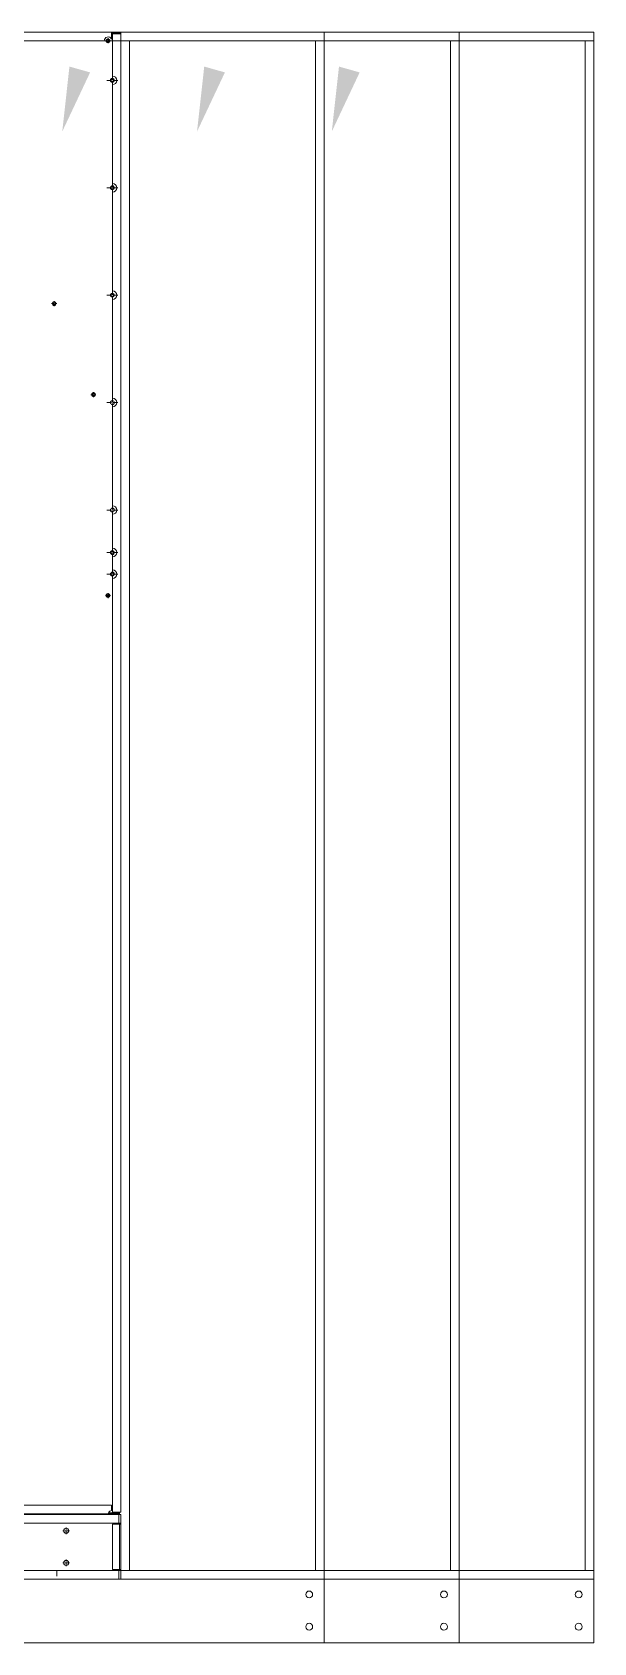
# Model space of a CAD drawing. Header units: millimetres. Extents: x -664124 to 30784, y -141094 to 22397.
# Drawn here: x -649804 to -648497, y -135367 to -131619 of the extents above; entities that cross this region are included whole.
import ezdxf

# ---------------------------------------------------------------- set-up
doc = ezdxf.new("R2010")
doc.units = ezdxf.units.MM
doc.linetypes.add('DASHDOT', pattern=[18.5, 12, -3, 0.5, -3])
doc.layers.add('냉각탑_dim', color=1, linetype='Continuous')

# ---------------------------------------------------------------- blocks, each defined once
blk = doc.blocks.new('1')
at = {"color": 7, "lineweight": 20}
for p, q in [((16096.3, 12784.9), (16848.3, 12784.9)), ((16600.3, 12764.9), (16831.3, 12764.9)), ((16850.3, 12781.4), (16850.3, 12682.9)), ((16870.3, 12781.4), (16870.3, 9340.4)), ((16890.3, 12764.9), (16890.3, 9204.9)), ((16850.3, 12662.9), (16850.3, 12432.9)), ((16850.3, 12412.9), (16850.3, 12182.9)), ((16850.3, 12162.9), (16850.3, 11932.9)), ((16850.3, 11912.9), (16850.3, 11682.9)), ((16850.3, 11662.9), (16850.3, 11583.9)), ((16850.3, 11563.9), (16850.3, 11533.9)), ((16850.3, 11513.9), (16850.3, 9340.4)), ((16865.6, 9334.9), (14477, 9334.9)), ((16830.3, 9336.5), (15680.3, 9336.5)), ((16096.3, 9356.9), (16848.3, 9356.9)), ((16841.3, 9336.9), (16605.3, 9336.9)), ((14472.3, 9314.9), (16870.3, 9314.9)), ((14477, 9314.9), (16865.6, 9314.9)), ((16850.3, 9312.9), (16850.3, 9206.9)), ((16867.1, 9206.9), (16867.1, 9312.9)), ((16870.3, 9312.9), (16870.3, 9206.9)), ((16870.3, 9206.9), (16870.3, 9312.9)), ((16870.3, 9184.9), (14472.3, 9184.9)), ((16865.6, 9204.9), (14477, 9204.9)), ((14477, 9184.9), (16865.6, 9184.9)), ((16870.3, 9204.9), (16721.3, 9204.9))]:
    blk.add_line(p, q, dxfattribs=at)
at = {"color": 7, "lineweight": 20, "ltscale": 0.4625}
for p, q in [((16848.3, 12784.9), (16866.8, 12784.9)), ((16866.8, 12782.9), (16848.3, 12782.9))]:
    blk.add_line(p, q, dxfattribs=at)
at = {"color": 7, "lineweight": 20, "ltscale": 0.0875}
for p, q in [((16848.3, 12784.9), (16848.3, 12781.4)), ((16870.3, 12781.4), (16866.8, 12781.4)), ((16870.3, 9340.4), (16866.8, 9340.4))]:
    blk.add_line(p, q, dxfattribs=at)
at = {"color": 7, "lineweight": 20, "ltscale": 0.05}
for p, q in [((16866.8, 12784.9), (16866.8, 12782.9)), ((16855.3, 9336.9), (16855.3, 9338.9)), ((16866.8, 9336.9), (16866.8, 9338.9)), ((16867.1, 9314.9), (16867.1, 9312.9)), ((16870.3, 9312.9), (16870.3, 9314.9)), ((16867.1, 9206.9), (16867.1, 9204.9)), ((16870.3, 9204.9), (16870.3, 9206.9))]:
    blk.add_line(p, q, dxfattribs=at)
at = {"lineweight": 20}
for p, q in [((16866.8, 12784.9), (17970.3, 12784.9)), ((16870.3, 12781.4), (16870.3, 12784.9)), ((17970.3, 12784.9), (17970.3, 9184.9)), ((16870.3, 12764.9), (17970.3, 12764.9)), ((17950.3, 12764.9), (17950.3, 9204.9)), ((16870.3, 9184.9), (11970.3, 9184.9)), ((17970.3, 9204.9), (16870.3, 9204.9)), ((17970.3, 9184.9), (16870.3, 9184.9)), ((9770.3, 9036.6), (17970.3, 9036.6))]:
    blk.add_line(p, q, dxfattribs=at)
at = {"color": 7, "lineweight": 20, "ltscale": 0.0375}
for p, q in [((16866.8, 12782.9), (16866.8, 12781.4)), ((16866.8, 9338.9), (16866.8, 9340.4)), ((16867.1, 9312.9), (16865.6, 9312.9))]:
    blk.add_line(p, q, dxfattribs=at)
at = {"color": 7, "linetype": 'DASHDOT', "lineweight": 20, "ltscale": 0.292499}
for p, q in [((16846.2, 12764.9), (16834.5, 12764.9)), ((16720.7, 12153.4), (16709, 12153.4)), ((16812.1, 11941.3), (16800.4, 11941.3)), ((16806.3, 11947.1), (16806.3, 11935.4)), ((16846.2, 11473.9), (16834.5, 11473.9))]:
    blk.add_line(p, q, dxfattribs=at)
at = {"color": 7, "linetype": 'DASHDOT', "lineweight": 20, "ltscale": 0.292505}
for p, q in [((16840.3, 12770.8), (16840.3, 12759.1)), ((16714.8, 12159.3), (16714.8, 12147.6)), ((16840.3, 11479.8), (16840.3, 11468.1))]:
    blk.add_line(p, q, dxfattribs=at)
at = {"color": 7, "lineweight": 20, "ltscale": 0.309422}
blk.add_line((16848.3, 12769.1), (16848.3, 12781.4), dxfattribs=at)
at = {"color": 7, "lineweight": 20, "ltscale": 0.4125}
for p, q in [((16850.3, 12781.4), (16866.8, 12781.4)), ((16866.8, 9340.4), (16850.3, 9340.4))]:
    blk.add_line(p, q, dxfattribs=at)
at = {"color": 7, "linetype": 'DASHDOT', "lineweight": 20}
for p, q in [((16863.3, 12672.9), (16837.3, 12672.9)), ((16850.3, 12685.9), (16850.3, 12659.9)), ((16863.3, 12422.9), (16837.3, 12422.9)), ((16850.3, 12435.9), (16850.3, 12409.9)), ((16850.3, 12185.9), (16850.3, 12159.9)), ((16863.3, 12172.9), (16837.3, 12172.9)), ((16863.3, 11922.9), (16837.3, 11922.9)), ((16850.3, 11935.9), (16850.3, 11909.9)), ((16863.3, 11672.9), (16837.3, 11672.9)), ((16850.3, 11685.9), (16850.3, 11659.9)), ((16850.3, 11586.9), (16850.3, 11560.9)), ((16863.3, 11573.9), (16837.3, 11573.9)), ((16863.3, 11523.9), (16837.3, 11523.9)), ((16850.3, 11536.9), (16850.3, 11510.9))]:
    blk.add_line(p, q, dxfattribs=at)
at = {"color": 7, "lineweight": 20, "ltscale": 0.010005}
for p, q in [((16735.3, 9336.5), (16735.3, 9336.9)), ((16785.8, 9336.5), (16785.8, 9336.9)), ((16799.8, 9336.5), (16799.8, 9336.9))]:
    blk.add_line(p, q, dxfattribs=at)
at = {"color": 7, "lineweight": 20, "ltscale": 0.04}
blk.add_line((16830.3, 9334.9), (16830.3, 9336.5), dxfattribs=at)
at = {"color": 7, "lineweight": 20, "ltscale": 0.250004}
blk.add_line((16840.3, 9336.5), (16830.3, 9336.5), dxfattribs=at)
at = {"color": 7, "lineweight": 20, "ltscale": 0.25}
blk.add_line((16850.3, 9336.5), (16840.3, 9336.5), dxfattribs=at)
at = {"color": 7, "lineweight": 20, "ltscale": 0.175}
for p, q in [((16841.3, 9336.9), (16855.3, 9336.9)), ((16848.3, 9338.9), (16855.3, 9338.9))]:
    blk.add_line(p, q, dxfattribs=at)
at = {"color": 7, "lineweight": 20, "ltscale": 0.164795}
blk.add_line((16841.7, 9338.9), (16848.3, 9338.9), dxfattribs=at)
at = {"color": 7, "lineweight": 20, "ltscale": 0.319497}
blk.add_line((16848.3, 9356.9), (16848.3, 9344.2), dxfattribs=at)
at = {"color": 7, "lineweight": 20, "ltscale": 0.01}
blk.add_line((16850.3, 9336.5), (16850.3, 9336.9), dxfattribs=at)
at = {"color": 7, "lineweight": 20, "ltscale": 0.2875}
for p, q in [((16855.3, 9338.9), (16866.8, 9338.9)), ((16866.8, 9336.9), (16855.3, 9336.9))]:
    blk.add_line(p, q, dxfattribs=at)
at = {"color": 7, "lineweight": 20, "ltscale": 0.1175}
for p, q in [((16870.3, 9334.9), (16865.6, 9334.9)), ((16865.6, 9334.9), (16865.6, 9330.2)), ((16870.3, 9206.9), (16865.6, 9206.9)), ((16865.6, 9184.9), (16865.6, 9189.6))]:
    blk.add_line(p, q, dxfattribs=at)
at = {"color": 7, "lineweight": 20, "ltscale": 0.16}
for p, q in [((16870.3, 9334.9), (16870.3, 9328.5)), ((16870.3, 9191.3), (16870.3, 9184.9))]:
    blk.add_line(p, q, dxfattribs=at)
at = {"color": 7, "linetype": 'DASHDOT', "lineweight": 20, "ltscale": 0.389996}
for p, q in [((16750.6, 9297.4), (16735, 9297.4)), ((16750.6, 9222.4), (16735, 9222.4))]:
    blk.add_line(p, q, dxfattribs=at)
at = {"color": 7, "linetype": 'DASHDOT', "lineweight": 20, "ltscale": 0.39}
for p, q in [((16742.8, 9305.2), (16742.8, 9289.6)), ((16742.8, 9230.2), (16742.8, 9214.6))]:
    blk.add_line(p, q, dxfattribs=at)
at = {"color": 7, "lineweight": 20, "ltscale": 0.3825}
for p, q in [((16865.6, 9312.9), (16850.3, 9312.9)), ((16865.6, 9314.9), (16865.6, 9330.2)), ((16850.3, 9206.9), (16865.6, 9206.9)), ((16865.6, 9189.6), (16865.6, 9204.9))]:
    blk.add_line(p, q, dxfattribs=at)
at = {"color": 7, "lineweight": 20, "ltscale": 0.08}
for p, q in [((16867.1, 9312.9), (16870.3, 9312.9)), ((16870.3, 9206.9), (16867.1, 9206.9))]:
    blk.add_line(p, q, dxfattribs=at)
at = {"color": 7, "lineweight": 20, "ltscale": 0.39}
for p, q in [((16870.3, 9328.5), (16870.3, 9312.9)), ((16870.3, 9206.9), (16870.3, 9191.3))]:
    blk.add_line(p, q, dxfattribs=at)
at = {"color": 7, "lineweight": 20, "ltscale": 0.34}
for p, q in [((16870.3, 9314.9), (16870.3, 9328.5)), ((16721.3, 9204.9), (16721.3, 9191.3)), ((16870.3, 9191.3), (16870.3, 9204.9))]:
    blk.add_line(p, q, dxfattribs=at)
at = {"color": 7, "lineweight": 20, "ltscale": 0.000462809}
blk.add_line((16870.3, 9325.4), (16870.3, 9325.4), dxfattribs=at)
at = {"color": 7, "lineweight": 20, "ltscale": 0.000447819}
blk.add_line((16860.8, 9184.9), (16860.8, 9184.9), dxfattribs=at)
at = {"color": 7, "lineweight": 20, "ltscale": 0.00043427}
blk.add_line((16870.3, 9194.5), (16870.3, 9194.5), dxfattribs=at)
at = {"color": 0, "lineweight": 20}
blk.add_line((17970.3, 9036.6), (17970.3, 9184.9), dxfattribs=at)
at = {"color": 7, "lineweight": 20}
for centre, radius in [((16840.3, 12764.9), 4.5), ((16840.3, 12764.9), 3), ((16850.3, 12672.9), 4.5), ((16850.3, 12672.9), 3), ((16850.3, 12422.9), 4.5), ((16850.3, 12422.9), 3), ((16714.8, 12153.4), 4.5), ((16714.8, 12153.4), 3), ((16850.3, 12172.9), 4.5), ((16850.3, 12172.9), 3), ((16806.3, 11941.3), 4.5), ((16806.3, 11941.3), 3), ((16850.3, 11922.9), 4.5), ((16850.3, 11672.9), 4.5), ((16850.3, 11573.9), 4.5), ((16850.3, 11573.9), 3), ((16850.3, 11523.9), 4.5), ((16850.3, 11523.9), 3), ((16840.3, 11473.9), 4.5), ((16840.3, 11473.9), 3), ((16742.8, 9297.4), 6), ((16742.8, 9222.4), 6)]:
    blk.add_circle(centre, radius, dxfattribs=at)
at = {"lineweight": 20}
for centre in [(17935.3, 9149.1), (17935.3, 9074.1)]:
    blk.add_circle(centre, 8, dxfattribs=at)
at = {"color": 7, "lineweight": 20}
for centre, radius, start, end in [((16866.8, 12781.4), 3.5, 0, 90), ((16866.8, 12781.4), 1.5, 0, 90), ((16840.3, 12764.9), 9, 27.266, 180), ((16866.8, 12748.4), 3.5, 359.7619, 0), ((16866.8, 12739.4), 3.5, 0, 0.2381), ((16850.3, 12672.9), 10, 270, 90), ((16850.3, 12422.9), 10, 270, 90), ((16850.3, 12172.9), 10, 270, 90), ((16850.3, 11922.9), 10, 270, 90), ((16850.3, 11672.9), 10, 270, 90), ((16850.3, 11573.9), 10, 270, 90), ((16866.8, 11606.4), 3.5, 359.762, 0), ((16866.8, 11597.4), 3.5, 0, 0.238), ((16850.3, 11523.9), 10, 270, 90), ((16866.8, 11500.4), 3.5, 359.762, 0), ((16866.8, 11491.4), 3.5, 0, 0.2381), ((16866.8, 11456.4), 3.5, 359.7619, 0), ((16848.3, 9337.2), 7, 90, 152.0594), ((16711.7, 9191.3), 6.4, 269.7608, 270), ((16773.9, 9191.3), 6.4, 270, 270.229), ((16825.6, 9189.6), 4.7, 270, 270.2728)]:
    blk.add_arc(centre, radius, start, end, dxfattribs=at)
blk.add_open_spline([(16842.1, 9340.4), (16842, 9339.9), (16841.8, 9339.4), (16841.7, 9338.9), (16841.5, 9338), (16841.4, 9337.4), (16841.4, 9337.2), (16841.3, 9337), (16841.3, 9337), (16841.3, 9336.9), (16841.3, 9336.9), (16841.3, 9336.9)], degree=5, knots=[0, 0, 0, 0, 0, 0, 5.019575, 5.019575, 5.019575, 8.671425, 8.671425, 8.671425, 8.70839, 8.70839, 8.70839, 8.70839, 8.70839, 8.70839], dxfattribs=at)
at = {"layer": '냉각탑_dim', "lineweight": 20}
blk.add_solid([(17425.6, 12691.4), (17360.8, 12553.8), (17377.5, 12705)], dxfattribs=at)

msp = doc.modelspace()

# ---------------------------------------------------------------- block references
at = {"lineweight": 5}
for p in [(-667094.5, -144403.9), (-666780.9, -144403.9), (-666467.4, -144403.9)]:
    msp.add_blockref('1', p, dxfattribs=at)

doc.saveas('drawing.dxf')
